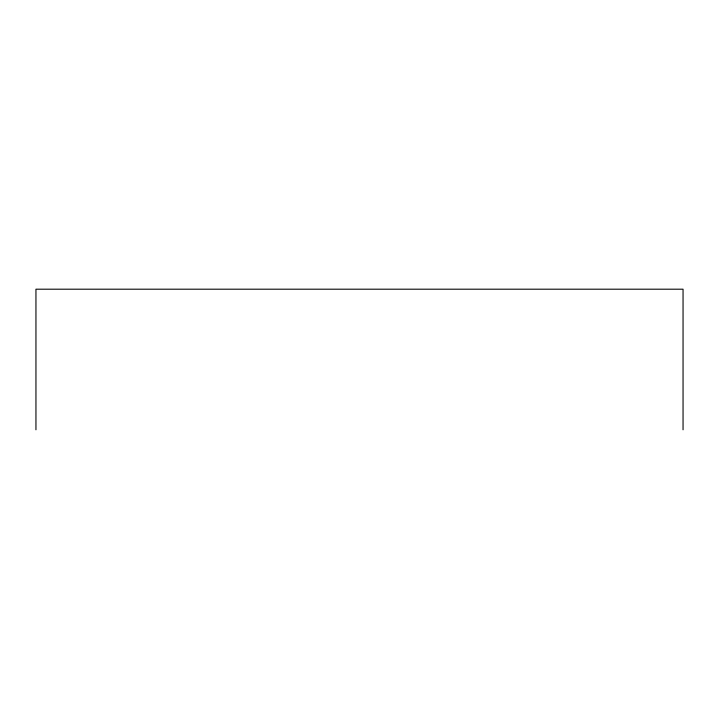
<?xml version="1.0" encoding="UTF-8"?>
<svg xmlns="http://www.w3.org/2000/svg" width="719" height="719" viewBox="0 0 719 719"><rect width="100%" height="100%" fill="white"/><g stroke="black" fill="none" stroke-linecap="round" stroke-linejoin="round"><path stroke-width="1.08" d="M683.05 429.8L683.05 289.2L35.95 289.2L35.95 429.8"/></g></svg>
